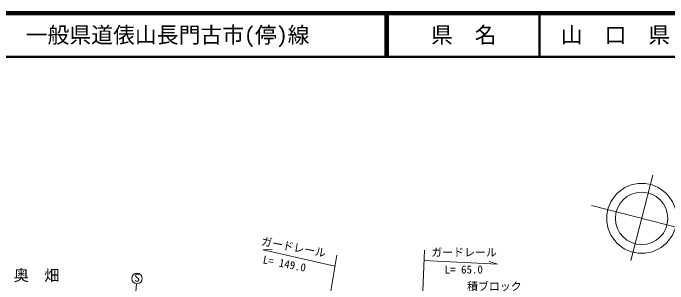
# Model space of a CAD drawing. Units: millimetres, scale not verified. Extents: x 40000 to 680000, y 20000 to 380000.
# Drawn here: x 212448 to 362385, y 318026 to 380000 of the extents above; entities that cross this region are included whole.
import ezdxf
from ezdxf.enums import TextEntityAlignment as Align

# ---------------------------------------------------------------- set-up
doc = ezdxf.new("R2010")
doc.units = ezdxf.units.MM
doc.header["$LTSCALE"] = 1000
for name, color, linetype, lineweight in [('M-BGD', 7, 'Continuous', 13), ('M-STR-HTXT', 7, 'Continuous', 13), ('M-TTL', 2, 'Continuous', 140), ('M-TTL-LINE', 7, 'Continuous', 50), ('M-TTL-TXT', 7, 'Continuous', 13)]:
    doc.layers.add(name, color=color, linetype=linetype, lineweight=lineweight)
doc.styles.add('ＭＳ ゴシック', font='')
doc.styles.get('ＭＳ ゴシック').set_extended_font_data('MS Gothic')

msp = doc.modelspace()

# ---------------------------------------------------------------- linework, layer by layer
at = {"layer": 'M-BGD'}
for p, q in [((358911, 342888), (353885, 323352)), ((240737, 318078), (238775, 299422))]:
    msp.add_line(p, q, dxfattribs=at)
msp.add_lwpolyline([(344907, 335965), (375334, 328162), (372966, 330288), (369739, 328467)], dxfattribs=at)
for radius in [8000, 6000]:
    msp.add_circle((356373, 333025), radius, dxfattribs=at)
at = {"layer": 'M-BGD', "color": 1}
msp.add_circle((240819, 319275), 1200, dxfattribs=at)
at = {"layer": 'M-STR-HTXT'}
for p, q in [((269734, 325826), (271732, 325903)), ((269734, 325826), (286155, 322092)), ((306626, 325764), (305244, 288863)), ((286568, 324584), (280951, 290714)), ((306536, 323348), (323381, 322539)), ((323381, 322539), (321478, 323148))]:
    msp.add_line(p, q, dxfattribs=at)
at = {"layer": 'M-TTL'}
msp.add_line((680000, 380000), (40000, 380000), dxfattribs=at)
at = {"layer": 'M-TTL-LINE'}
for p, q in [((297750, 380000), (297750, 370000)), ((298250, 380000), (298250, 370000)), ((333000, 380000), (333000, 370000)), ((40000, 370000), (680000, 370000))]:
    msp.add_line(p, q, dxfattribs=at)

# ---------------------------------------------------------------- texts
at = {"layer": 'M-BGD', "style": 'ＭＳ ゴシック'}
msp.add_text('奥\u3000畑', height=2566, dxfattribs=at).set_placement((212571, 317937), align=Align.BOTTOM_LEFT)
at = {"layer": 'M-BGD', "color": 1, "style": 'ＭＳ ゴシック'}
msp.add_text('S', height=1833, dxfattribs=at).set_placement((240828, 317973), align=Align.BOTTOM_CENTER)
at = {"layer": 'M-STR-HTXT', "style": 'ＭＳ ゴシック'}
for s, rotation, p in [('ガードレール', 349.335, (269034, 326378)), ('L= 149.0', 348.675, (269404, 322218))]:
    msp.add_text(s, height=1833, rotation=rotation, dxfattribs=at).set_placement(p, align=Align.BOTTOM_LEFT)
for s, p in [('ガードレール', (308221, 323786)), ('L= 65.0', (311282, 319852)), ('積ブロック', (316393, 315977))]:
    msp.add_text(s, height=1833, dxfattribs=at).set_placement(p, align=Align.BOTTOM_LEFT)
at = {"layer": 'M-TTL-TXT', "style": 'ＭＳ ゴシック'}
msp.add_text('路 線 名      一般県道俵山長門古市(停)線', height=3666, dxfattribs=at).set_placement((180380, 375000), align=Align.MIDDLE_LEFT)
for s, p in [('県\u3000名', (315625, 375000)), ('山\u3000口\u3000県', (350375, 375000))]:
    msp.add_text(s, height=3666, dxfattribs=at).set_placement(p, align=Align.MIDDLE_CENTER)

doc.saveas('drawing.dxf')
